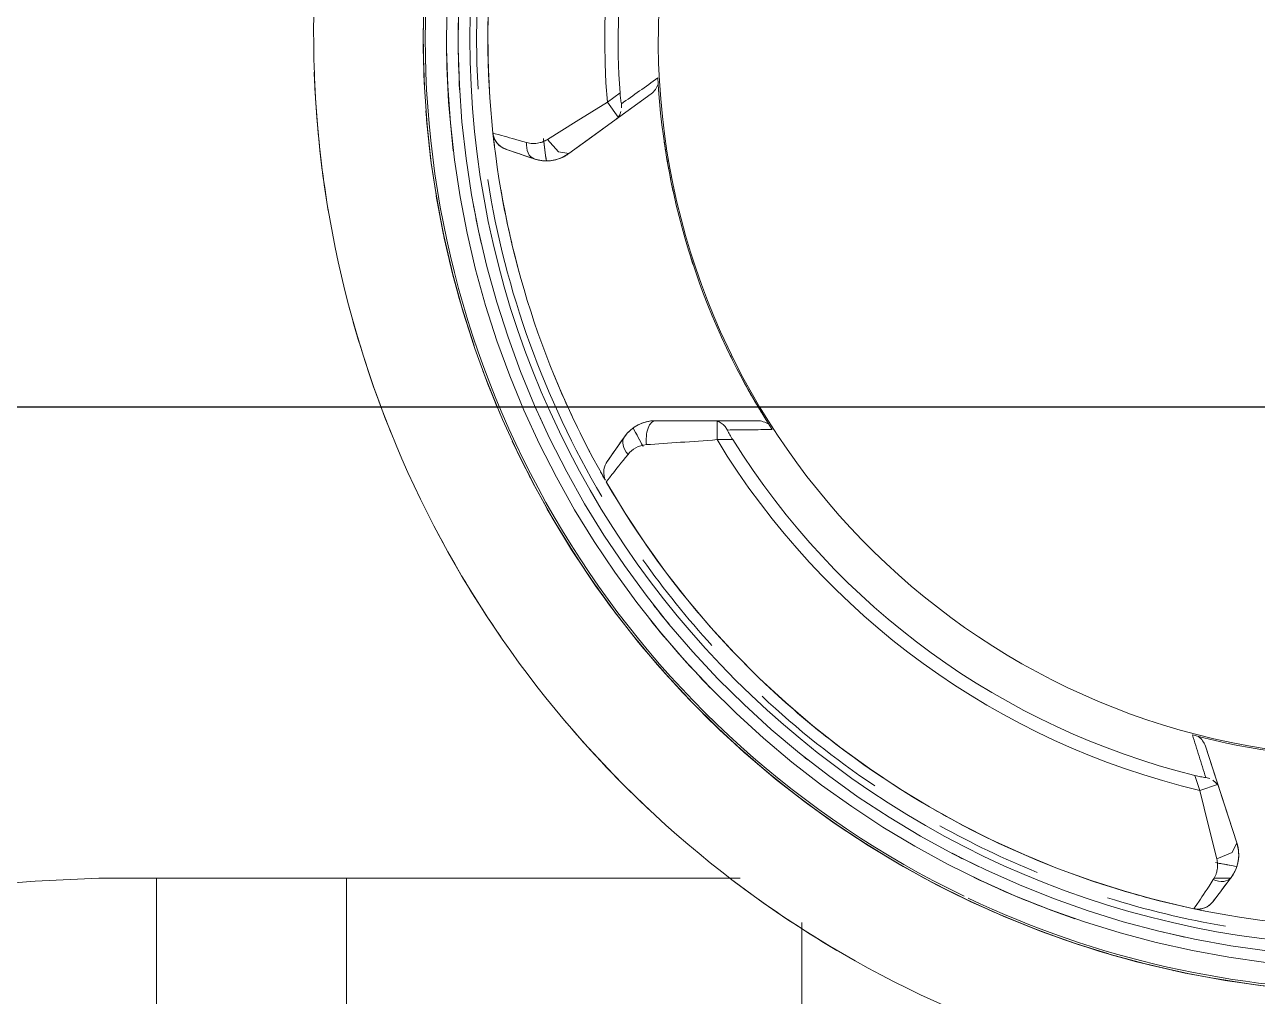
# Model space of a CAD drawing. Extents: x -181672 to 290600, y -29000 to 395522.
# Drawn here: x -5741 to -5676, y 33400.3 to 33451.5 of the extents above; entities that cross this region are included whole.
import ezdxf

# ---------------------------------------------------------------- set-up
doc = ezdxf.new("R2010")
doc.units = 0
doc.header["$LTSCALE"] = 10
doc.layers.add('XFM7P20PCW$0$G-IMPT', color=252, linetype='Continuous', lineweight=9)

# ---------------------------------------------------------------- blocks, each defined once
blk = doc.blocks.new('XFM7P20PCW$0$A$C5a31e6e3')
blk.add_line((1219.2, 515.7), (1219.2, 1002.3))
blk = doc.blocks.new('XFM7P20PCW$0$HTS 150A-3D_dwg-5203735-前')
at = {"layer": 'XFM7P20PCW$0$G-IMPT'}
for p, q in [((-105.45, 597.04), (-105.45, 593.999)), ((-105.45, 593.999), (-76.39, 593.999)), ((-105.45, 583.999), (-105.45, 593.999)), ((-105.45, 563.252), (-105.45, 583.999)), ((-105.45, 583.999), (-78.995, 583.999)), ((-147.416, 579.907), (-149.426, 579.958)), ((-147.287, 579.9), (-149.297, 579.957)), ((-147.148, 579.895), (-149.157, 579.957)), ((-147.148, 579.894), (-149.157, 579.955)), ((-147.148, 579.894), (-149.157, 579.955)), ((-147.148, 579.894), (-149.157, 579.955)), ((-143.891, 579.622), (-145.893, 579.814)), ((-143.41, 579.563), (-145.41, 579.775)), ((-143.282, 579.547), (-145.281, 579.764)), ((-139.92, 578.998), (-141.899, 579.349)), ((-133.504, 577.278), (-135.42, 577.888)), ((-133.372, 577.233), (-135.287, 577.848)), ((-133.372, 577.233), (-135.287, 577.848)), ((-133.372, 577.233), (-135.287, 577.848)), ((-129.872, 575.883), (-131.735, 576.639)), ((-129.753, 575.831), (-131.614, 576.592)), ((-129.625, 575.777), (-131.484, 576.543)), ((-129.625, 575.776), (-131.484, 576.542)), ((-129.625, 575.776), (-131.484, 576.542)), ((-129.625, 575.776), (-131.484, 576.542)), ((-143.363, 574.112), (-143.878, 575.612)), ((-143.637, 572.287), (-146.794, 567.943)), ((-143.637, 572.287), (-143.434, 572.636)), ((-146.837, 569.586), (-146.351, 570.254)), ((-145.558, 569.677), (-146.351, 570.254)), ((-127.416, 570.263), (-128.714, 569.352)), ((-145.449, 569.794), (-146.794, 567.943)), ((-146.048, 569.504), (-146.259, 569.516)), ((-129.565, 562.345), (-129.565, 567.715)), ((-129.565, 562.345), (-129.565, 564.633)), ((-128.565, 564.475), (-129.546, 564.475)), ((-128.565, 564.475), (-128.565, 563.649)), ((-103.118, 559.999), (-79.37, 559.999)), ((-110.871, 539.294), (-110.085, 539.039)), ((-107.312, 537.086), (-112.419, 538.746)), ((-110.244, 538.039), (-112.419, 538.746)), ((-110.705, 538.518), (-110.759, 538.723)), ((-110.388, 538.106), (-110.085, 539.039)), ((-105.492, 537.389), (-104.225, 538.342)), ((-105.45, 537.389), (-105.45, 538.29)), ((-107.312, 537.086), (-106.918, 537))]:
    blk.add_line(p, q, dxfattribs=at)
at = {"layer": 'XFM7P20PCW$0$G-IMPT', "flags": 128}
for points in [[(-99.791, 535.706), (-100.071, 537.697), (-100.431, 539.676), (-100.87, 541.638), (-101.387, 543.581), (-101.981, 545.502), (-102.652, 547.397), (-103.398, 549.265), (-104.217, 551.101), (-105.11, 552.902), (-106.074, 554.667), (-107.108, 556.391), (-108.21, 558.073), (-109.378, 559.71), (-110.611, 561.298), (-111.906, 562.836), (-113.262, 564.321), (-114.676, 565.75), (-116.146, 567.122), (-117.67, 568.434), (-119.245, 569.684), (-120.869, 570.87), (-122.539, 571.99), (-124.252, 573.042), (-126.006, 574.025), (-127.798, 574.937), (-129.625, 575.777), (-131.484, 576.543), (-133.372, 577.234), (-135.287, 577.848), (-137.224, 578.386), (-139.181, 578.846), (-141.156, 579.228), (-143.144, 579.53), (-145.142, 579.752), (-147.148, 579.894), (-149.157, 579.956), (-151.168, 579.938)], [(-147.9, 579.926), (-149.911, 579.958), (-151.921, 579.909), (-153.927, 579.78)], [(-137.224, 578.387), (-139.181, 578.847), (-141.156, 579.228), (-143.143, 579.53), (-145.142, 579.753)], [(-137.224, 578.386), (-139.182, 578.846), (-141.156, 579.227), (-143.144, 579.529), (-145.142, 579.751)], [(-137.224, 578.386), (-139.182, 578.846), (-141.156, 579.227), (-143.144, 579.529), (-145.142, 579.751)], [(-137.224, 578.386), (-139.182, 578.846), (-141.156, 579.227), (-143.144, 579.529), (-145.142, 579.751)], [(-101.013, 535.559), (-101.287, 537.501), (-101.638, 539.431), (-102.066, 541.345), (-102.57, 543.241), (-103.15, 545.115), (-103.804, 546.964), (-104.531, 548.785), (-105.331, 550.576), (-106.202, 552.334), (-107.142, 554.055), (-108.151, 555.738), (-109.226, 557.378), (-110.366, 558.975), (-111.568, 560.524), (-112.832, 562.024), (-114.154, 563.473), (-115.534, 564.867), (-116.968, 566.205), (-118.454, 567.485), (-119.991, 568.704), (-121.575, 569.861), (-123.204, 570.954), (-124.875, 571.98), (-126.586, 572.939), (-128.334, 573.829), (-130.117, 574.648), (-131.93, 575.395), (-133.772, 576.069), (-135.64, 576.669), (-137.53, 577.194), (-139.439, 577.642), (-141.365, 578.014), (-143.304, 578.309), (-145.253, 578.526), (-147.21, 578.665), (-149.171, 578.725), (-151.132, 578.707)], [(-133.627, 577.32), (-135.545, 577.924), (-137.485, 578.452), (-139.445, 578.901), (-141.402, 579.268)], [(-137.359, 578.42), (-139.318, 578.875), (-141.293, 579.25)], [(-101.624, 535.485), (-101.894, 537.403), (-102.241, 539.309), (-102.664, 541.199), (-103.162, 543.071), (-103.734, 544.921), (-104.38, 546.747), (-105.098, 548.546), (-105.888, 550.314), (-106.748, 552.05), (-107.677, 553.749), (-108.672, 555.411), (-109.734, 557.031), (-110.859, 558.607), (-112.047, 560.137), (-113.294, 561.618), (-114.6, 563.049), (-115.963, 564.426), (-117.379, 565.747), (-118.847, 567.011), (-120.364, 568.215), (-121.928, 569.357), (-123.536, 570.436), (-125.187, 571.449), (-126.876, 572.396), (-128.602, 573.275), (-130.362, 574.084), (-132.153, 574.821), (-133.972, 575.487), (-135.816, 576.079), (-137.682, 576.597), (-139.568, 577.041), (-141.469, 577.408), (-143.384, 577.699), (-145.309, 577.913), (-147.241, 578.05), (-149.177, 578.11), (-151.114, 578.092)], [(-134.087, 577.472), (-136.01, 578.059), (-137.956, 578.567)], [(-133.303, 577.209), (-133.372, 577.234), (-135.286, 577.849)], [(-130.269, 576.05), (-130.318, 576.072), (-132.189, 576.81)], [(-144.717, 576.282), (-146.584, 576.444), (-148.457, 576.531), (-150.331, 576.543), (-152.204, 576.481), (-154.073, 576.343), (-155.935, 576.131), (-157.788, 575.844), (-159.627, 575.484), (-161.45, 575.051), (-163.255, 574.544), (-165.038, 573.966), (-166.796, 573.318), (-168.527, 572.599), (-170.228, 571.812), (-171.896, 570.957), (-173.529, 570.037), (-175.123, 569.051), (-176.677, 568.003), (-178.188, 566.894), (-179.653, 565.725), (-181.07, 564.498), (-181.117, 564.455)], [(-144.717, 576.282), (-144.716, 576.282), (-144.715, 576.282), (-144.714, 576.282), (-144.713, 576.281), (-144.712, 576.281), (-144.711, 576.281), (-144.71, 576.281), (-144.709, 576.281), (-144.708, 576.281), (-144.707, 576.281), (-144.706, 576.281), (-144.705, 576.281), (-144.703, 576.28), (-144.702, 576.28), (-144.701, 576.28), (-144.7, 576.28), (-144.699, 576.28), (-144.698, 576.28), (-144.697, 576.28), (-144.696, 576.279), (-144.695, 576.279), (-144.694, 576.279), (-144.693, 576.279), (-144.692, 576.279), (-144.691, 576.279), (-144.69, 576.279), (-144.689, 576.279), (-144.688, 576.278), (-144.687, 576.278), (-144.686, 576.278), (-144.685, 576.278), (-144.684, 576.278), (-144.683, 576.278), (-144.682, 576.277), (-144.681, 576.277), (-144.68, 576.277), (-144.679, 576.277), (-144.678, 576.277), (-144.677, 576.277), (-144.676, 576.277), (-144.675, 576.276), (-144.674, 576.276), (-144.673, 576.276), (-144.672, 576.276), (-144.671, 576.276), (-144.67, 576.276), (-144.669, 576.275), (-144.668, 576.275), (-144.667, 576.275), (-144.666, 576.275), (-144.665, 576.275), (-144.664, 576.275), (-144.663, 576.274), (-144.662, 576.274), (-144.661, 576.274), (-144.66, 576.274), (-144.659, 576.274), (-144.658, 576.274), (-144.657, 576.273), (-144.656, 576.273), (-144.655, 576.273), (-144.654, 576.273), (-144.653, 576.273), (-144.652, 576.273), (-144.651, 576.272), (-144.65, 576.272), (-144.649, 576.272), (-144.648, 576.272), (-144.647, 576.272), (-144.646, 576.272), (-144.645, 576.271), (-144.644, 576.271), (-144.643, 576.271), (-144.642, 576.271), (-144.641, 576.271), (-144.64, 576.27), (-144.639, 576.27), (-144.638, 576.27), (-144.637, 576.27), (-144.636, 576.27), (-144.635, 576.269), (-144.634, 576.269), (-144.633, 576.269), (-144.632, 576.269), (-144.631, 576.269), (-144.63, 576.268), (-144.629, 576.268), (-144.628, 576.268), (-144.627, 576.268), (-144.626, 576.268), (-144.625, 576.267), (-144.624, 576.267), (-144.623, 576.267), (-144.622, 576.267), (-144.621, 576.267), (-144.62, 576.266), (-144.619, 576.266), (-144.618, 576.266), (-144.617, 576.266), (-144.616, 576.266), (-144.615, 576.265), (-144.614, 576.265), (-144.613, 576.265), (-144.613, 576.265), (-144.612, 576.265), (-144.611, 576.264), (-144.61, 576.264), (-144.609, 576.264), (-144.608, 576.264), (-144.607, 576.263), (-144.606, 576.263), (-144.605, 576.263), (-144.604, 576.263), (-144.603, 576.263), (-144.602, 576.262), (-144.601, 576.262), (-144.6, 576.262), (-144.599, 576.262), (-144.598, 576.262), (-144.597, 576.261), (-144.596, 576.261), (-144.595, 576.261), (-144.594, 576.261), (-144.593, 576.26), (-144.593, 576.26), (-144.592, 576.26), (-144.591, 576.26), (-144.59, 576.259), (-144.589, 576.259), (-144.588, 576.259), (-144.587, 576.259), (-144.586, 576.259), (-144.585, 576.258), (-144.584, 576.258), (-144.583, 576.258), (-144.582, 576.258), (-144.581, 576.257), (-144.58, 576.257), (-144.579, 576.257), (-144.579, 576.257), (-144.578, 576.256), (-144.577, 576.256), (-144.576, 576.256), (-144.575, 576.256), (-144.574, 576.255), (-144.573, 576.255), (-144.572, 576.255), (-144.571, 576.255), (-144.57, 576.254), (-144.569, 576.254), (-144.568, 576.254), (-144.568, 576.254), (-144.567, 576.253), (-144.566, 576.253), (-144.565, 576.253), (-144.564, 576.253), (-144.563, 576.252), (-144.562, 576.252), (-144.561, 576.252), (-144.56, 576.252), (-144.559, 576.251), (-144.558, 576.251), (-144.558, 576.251), (-144.557, 576.251), (-144.556, 576.25), (-144.555, 576.25), (-144.554, 576.25), (-144.553, 576.25), (-144.552, 576.249), (-144.551, 576.249), (-144.55, 576.249), (-144.549, 576.249), (-144.549, 576.248), (-144.548, 576.248), (-144.547, 576.248), (-144.546, 576.248), (-144.545, 576.247), (-144.544, 576.247), (-144.543, 576.247), (-144.542, 576.247), (-144.541, 576.246), (-144.54, 576.246), (-144.54, 576.246), (-144.539, 576.246), (-144.538, 576.245), (-144.537, 576.245), (-144.536, 576.245), (-144.535, 576.244), (-144.534, 576.244), (-144.533, 576.244), (-144.532, 576.243), (-144.53, 576.243), (-144.528, 576.242), (-144.526, 576.242), (-144.525, 576.241), (-144.523, 576.241), (-144.521, 576.24), (-144.519, 576.24), (-144.518, 576.239), (-144.516, 576.238), (-144.514, 576.238), (-144.513, 576.237), (-144.511, 576.237), (-144.509, 576.236), (-144.507, 576.236), (-144.506, 576.235), (-144.504, 576.234), (-144.502, 576.234), (-144.501, 576.233), (-144.499, 576.233), (-144.497, 576.232), (-144.496, 576.232), (-144.494, 576.231), (-144.492, 576.23), (-144.491, 576.23), (-144.489, 576.229), (-144.487, 576.229), (-144.486, 576.228), (-144.484, 576.227), (-144.482, 576.227), (-144.481, 576.226), (-144.479, 576.226), (-144.477, 576.225), (-144.476, 576.224), (-144.474, 576.224), (-144.473, 576.223), (-144.471, 576.223), (-144.469, 576.222), (-144.468, 576.221), (-144.466, 576.221), (-144.465, 576.22), (-144.463, 576.219), (-144.461, 576.219), (-144.46, 576.218), (-144.458, 576.218), (-144.457, 576.217), (-144.455, 576.216), (-144.453, 576.216), (-144.452, 576.215), (-144.45, 576.214), (-144.449, 576.214), (-144.447, 576.213), (-144.446, 576.213), (-144.444, 576.212), (-144.442, 576.211), (-144.441, 576.211), (-144.439, 576.21), (-144.438, 576.209), (-144.436, 576.209), (-144.435, 576.208), (-144.433, 576.207), (-144.432, 576.207), (-144.43, 576.206), (-144.429, 576.205), (-144.427, 576.205), (-144.426, 576.204), (-144.424, 576.204), (-144.423, 576.203), (-144.421, 576.202), (-144.42, 576.202), (-144.418, 576.201), (-144.417, 576.2), (-144.415, 576.2), (-144.414, 576.199), (-144.412, 576.198), (-144.411, 576.198), (-144.409, 576.197), (-144.408, 576.196), (-144.406, 576.196), (-144.405, 576.195), (-144.403, 576.194), (-144.402, 576.194), (-144.401, 576.193), (-144.399, 576.192), (-144.398, 576.192), (-144.396, 576.191), (-144.395, 576.19), (-144.393, 576.19), (-144.392, 576.189), (-144.391, 576.188), (-144.389, 576.188), (-144.388, 576.187), (-144.386, 576.186), (-144.385, 576.185), (-144.383, 576.185), (-144.382, 576.184), (-144.381, 576.183), (-144.379, 576.183), (-144.378, 576.182), (-144.377, 576.181), (-144.375, 576.181), (-144.374, 576.18), (-144.372, 576.179), (-144.371, 576.179), (-144.37, 576.178), (-144.368, 576.177), (-144.367, 576.177), (-144.366, 576.176), (-144.363, 576.174), (-144.36, 576.173), (-144.357, 576.172), (-144.355, 576.17), (-144.352, 576.169), (-144.192, 576.063), (-144.087, 575.964), (-143.96, 575.79), (-143.883, 575.627)], [(-126.558, 574.312), (-126.674, 574.375), (-128.479, 575.26)], [(-101.463, 543.839), (-102.067, 545.757), (-102.748, 547.649), (-103.504, 549.512), (-104.333, 551.343), (-105.235, 553.14), (-106.209, 554.899), (-107.252, 556.619), (-108.363, 558.294), (-109.54, 559.925), (-110.781, 561.506), (-112.084, 563.037), (-113.448, 564.515), (-114.87, 565.937), (-116.347, 567.301), (-117.878, 568.604), (-119.46, 569.846), (-121.09, 571.023), (-122.766, 572.134), (-124.484, 573.177), (-126.244, 574.151), (-128.041, 575.053)], [(-119.356, 569.767), (-120.983, 570.949), (-122.656, 572.064), (-124.372, 573.112), (-126.129, 574.09), (-127.924, 574.997)], [(-116.146, 567.122), (-117.67, 568.434), (-119.245, 569.684), (-120.868, 570.87), (-122.538, 571.99), (-124.252, 573.042), (-126.006, 574.025), (-127.798, 574.937)], [(-116.147, 567.122), (-117.67, 568.433), (-119.245, 569.683), (-120.869, 570.869), (-122.539, 571.989), (-124.252, 573.041), (-126.006, 574.024), (-127.798, 574.936)], [(-116.147, 567.122), (-117.67, 568.433), (-119.245, 569.683), (-120.869, 570.869), (-122.539, 571.989), (-124.252, 573.041), (-126.006, 574.024), (-127.798, 574.936)], [(-116.147, 567.122), (-117.67, 568.433), (-119.245, 569.683), (-120.869, 570.869), (-122.539, 571.989), (-124.252, 573.041), (-126.006, 574.024), (-127.798, 574.936)], [(-108.614, 558.653), (-108.64, 558.692), (-109.833, 560.31), (-111.09, 561.88), (-112.408, 563.398), (-113.786, 564.863), (-115.221, 566.271), (-116.711, 567.62), (-118.255, 568.909), (-119.848, 570.135), (-121.49, 571.297), (-123.176, 572.392), (-124.905, 573.418), (-125.052, 573.498)], [(-146.351, 570.254), (-145.335, 571.892), (-144.38, 573.415)], [(-143.637, 572.287), (-143.725, 572.835), (-144.38, 573.415)], [(-143.637, 572.287), (-144.513, 571.082), (-145.449, 569.794)], [(-103.847, 539.347), (-104.27, 541.173), (-104.766, 542.981), (-105.333, 544.767), (-105.972, 546.529), (-106.68, 548.265), (-107.457, 549.97), (-108.302, 551.643), (-109.213, 553.281), (-110.189, 554.881), (-111.228, 556.441), (-112.329, 557.958), (-113.489, 559.43), (-114.707, 560.854), (-115.982, 562.229), (-117.31, 563.551), (-118.69, 564.819), (-120.12, 566.031), (-121.597, 567.185), (-123.119, 568.279), (-124.683, 569.311), (-126.287, 570.28), (-126.343, 570.312)], [(-145.559, 569.68), (-145.689, 569.599), (-145.856, 569.536)], [(-101.456, 543.808), (-102.026, 545.634), (-102.702, 547.527), (-103.453, 549.393), (-104.278, 551.226), (-105.175, 553.025), (-106.144, 554.787), (-107.183, 556.509), (-108.289, 558.188), (-109.462, 559.821), (-110.699, 561.406), (-111.999, 562.94), (-113.359, 564.421), (-114.777, 565.847), (-116.25, 567.214), (-117.778, 568.522), (-119.137, 569.594)], [(-129.565, 564.633), (-129.565, 565.279), (-129.565, 565.917), (-129.565, 566.538), (-129.565, 567.138), (-129.565, 567.715)], [(-99.43, 529.688), (-99.47, 531.699), (-99.591, 533.706), (-99.791, 535.706), (-100.072, 537.697), (-100.432, 539.675), (-100.871, 541.638), (-101.388, 543.581), (-101.982, 545.502), (-102.652, 547.397), (-103.398, 549.264), (-104.218, 551.1), (-105.111, 552.902), (-106.075, 554.666), (-107.108, 556.391), (-108.21, 558.073), (-109.379, 559.709), (-110.611, 561.298), (-111.907, 562.836), (-113.262, 564.32), (-114.677, 565.75)], [(-99.43, 529.688), (-99.47, 531.699), (-99.591, 533.706), (-99.791, 535.706), (-100.072, 537.697), (-100.432, 539.675), (-100.871, 541.638), (-101.388, 543.581), (-101.982, 545.502), (-102.652, 547.397), (-103.398, 549.264), (-104.218, 551.1), (-105.111, 552.902), (-106.075, 554.666), (-107.108, 556.391), (-108.21, 558.073), (-109.379, 559.709), (-110.611, 561.298), (-111.907, 562.836), (-113.262, 564.32), (-114.677, 565.75)], [(-99.429, 529.688), (-99.469, 531.699), (-99.59, 533.706), (-99.79, 535.706), (-100.071, 537.697), (-100.431, 539.676), (-100.87, 541.638), (-101.387, 543.581), (-101.981, 545.502), (-102.651, 547.398), (-103.397, 549.265), (-104.217, 551.101), (-105.11, 552.903), (-106.074, 554.667), (-107.107, 556.392), (-108.209, 558.074), (-109.378, 559.71), (-110.61, 561.299), (-111.906, 562.836), (-113.262, 564.321), (-114.676, 565.751)], [(-99.43, 529.688), (-99.47, 531.699), (-99.591, 533.706), (-99.791, 535.706), (-100.072, 537.697), (-100.432, 539.675), (-100.871, 541.638), (-101.388, 543.581), (-101.982, 545.502), (-102.652, 547.397), (-103.398, 549.264), (-104.218, 551.1), (-105.111, 552.902), (-106.075, 554.667), (-107.108, 556.391), (-108.21, 558.073), (-109.379, 559.709), (-110.611, 561.298), (-111.907, 562.836), (-113.262, 564.32), (-114.676, 565.75)], [(-100.583, 540.391), (-100.587, 540.413), (-101.055, 542.368), (-101.601, 544.303), (-102.224, 546.215), (-102.923, 548.1), (-103.697, 549.956), (-104.544, 551.78), (-105.464, 553.568), (-106.454, 555.318), (-107.513, 557.027)], [(-101.904, 514.118), (-101.349, 515.93), (-100.838, 517.874), (-100.405, 519.838), (-100.05, 521.817), (-99.775, 523.809), (-99.58, 525.81), (-99.465, 527.817), (-99.43, 529.828), (-99.476, 531.838), (-99.602, 533.844), (-99.808, 535.845), (-100.094, 537.835), (-100.46, 539.812), (-100.904, 541.773), (-101.426, 543.715)], [(-100.486, 539.939), (-100.935, 541.899), (-101.454, 543.808)], [(-103.847, 539.347), (-103.847, 539.346), (-103.847, 539.345), (-103.846, 539.344), (-103.846, 539.343), (-103.846, 539.342), (-103.846, 539.341), (-103.846, 539.34), (-103.845, 539.339), (-103.845, 539.338), (-103.845, 539.337), (-103.845, 539.336), (-103.844, 539.335), (-103.844, 539.334), (-103.844, 539.333), (-103.844, 539.332), (-103.844, 539.331), (-103.844, 539.33), (-103.843, 539.329), (-103.843, 539.328), (-103.843, 539.327), (-103.843, 539.326), (-103.843, 539.325), (-103.842, 539.324), (-103.842, 539.323), (-103.842, 539.322), (-103.842, 539.321), (-103.842, 539.32), (-103.841, 539.319), (-103.841, 539.318), (-103.841, 539.317), (-103.841, 539.316), (-103.841, 539.315), (-103.841, 539.314), (-103.84, 539.313), (-103.84, 539.312), (-103.84, 539.311), (-103.84, 539.31), (-103.84, 539.309), (-103.84, 539.308), (-103.839, 539.307), (-103.839, 539.306), (-103.839, 539.305), (-103.839, 539.304), (-103.839, 539.302), (-103.839, 539.301), (-103.838, 539.3), (-103.838, 539.299), (-103.838, 539.298), (-103.838, 539.297), (-103.838, 539.296), (-103.838, 539.295), (-103.837, 539.294), (-103.837, 539.293), (-103.837, 539.292), (-103.837, 539.291), (-103.837, 539.29), (-103.837, 539.289), (-103.837, 539.288), (-103.836, 539.287), (-103.836, 539.286), (-103.836, 539.285), (-103.836, 539.284), (-103.836, 539.283), (-103.836, 539.282), (-103.836, 539.281), (-103.835, 539.28), (-103.835, 539.279), (-103.835, 539.278), (-103.835, 539.277), (-103.835, 539.276), (-103.835, 539.275), (-103.835, 539.274), (-103.834, 539.273), (-103.834, 539.272), (-103.834, 539.271), (-103.834, 539.27), (-103.834, 539.269), (-103.834, 539.268), (-103.834, 539.267), (-103.834, 539.266), (-103.833, 539.265), (-103.833, 539.264), (-103.833, 539.263), (-103.833, 539.262), (-103.833, 539.261), (-103.833, 539.26), (-103.833, 539.259), (-103.833, 539.258), (-103.833, 539.257), (-103.832, 539.256), (-103.832, 539.256), (-103.832, 539.255), (-103.832, 539.254), (-103.832, 539.253), (-103.832, 539.252), (-103.832, 539.251), (-103.832, 539.25), (-103.832, 539.249), (-103.832, 539.248), (-103.831, 539.247), (-103.831, 539.246), (-103.831, 539.245), (-103.831, 539.244), (-103.831, 539.243), (-103.831, 539.242), (-103.831, 539.241), (-103.831, 539.24), (-103.831, 539.239), (-103.831, 539.238), (-103.83, 539.237), (-103.83, 539.236), (-103.83, 539.235), (-103.83, 539.234), (-103.83, 539.233), (-103.83, 539.232), (-103.83, 539.231), (-103.83, 539.23), (-103.83, 539.229), (-103.83, 539.228), (-103.83, 539.227), (-103.83, 539.226), (-103.829, 539.225), (-103.829, 539.224), (-103.829, 539.223), (-103.829, 539.222), (-103.829, 539.221), (-103.829, 539.22), (-103.829, 539.219), (-103.829, 539.218), (-103.829, 539.218), (-103.829, 539.217), (-103.829, 539.216), (-103.829, 539.215), (-103.829, 539.214), (-103.829, 539.213), (-103.829, 539.212), (-103.828, 539.211), (-103.828, 539.21), (-103.828, 539.209), (-103.828, 539.208), (-103.828, 539.207), (-103.828, 539.206), (-103.828, 539.205), (-103.828, 539.204), (-103.828, 539.203), (-103.828, 539.202), (-103.828, 539.201), (-103.828, 539.2), (-103.828, 539.199), (-103.828, 539.198), (-103.828, 539.197), (-103.828, 539.197), (-103.828, 539.196), (-103.828, 539.195), (-103.827, 539.194), (-103.827, 539.193), (-103.827, 539.192), (-103.827, 539.191), (-103.827, 539.19), (-103.827, 539.189), (-103.827, 539.188), (-103.827, 539.187), (-103.827, 539.186), (-103.827, 539.185), (-103.827, 539.184), (-103.827, 539.183), (-103.827, 539.182), (-103.827, 539.181), (-103.827, 539.181), (-103.827, 539.18), (-103.827, 539.179), (-103.827, 539.178), (-103.827, 539.177), (-103.827, 539.176), (-103.827, 539.175), (-103.827, 539.174), (-103.827, 539.173), (-103.827, 539.172), (-103.827, 539.171), (-103.827, 539.17), (-103.827, 539.169), (-103.827, 539.168), (-103.827, 539.168), (-103.827, 539.167), (-103.827, 539.166), (-103.827, 539.165), (-103.826, 539.164), (-103.826, 539.163), (-103.826, 539.162), (-103.826, 539.161), (-103.826, 539.159), (-103.826, 539.157), (-103.826, 539.156), (-103.826, 539.154), (-103.826, 539.152), (-103.826, 539.15), (-103.826, 539.148), (-103.826, 539.146), (-103.826, 539.145), (-103.826, 539.143), (-103.826, 539.141), (-103.826, 539.139), (-103.826, 539.137), (-103.826, 539.136), (-103.826, 539.134), (-103.826, 539.132), (-103.826, 539.13), (-103.826, 539.128), (-103.826, 539.127), (-103.826, 539.125), (-103.827, 539.123), (-103.827, 539.121), (-103.827, 539.12), (-103.827, 539.118), (-103.827, 539.116), (-103.827, 539.114), (-103.827, 539.113), (-103.827, 539.111), (-103.827, 539.109), (-103.827, 539.107), (-103.827, 539.106), (-103.827, 539.104), (-103.827, 539.102), (-103.827, 539.1), (-103.827, 539.099), (-103.827, 539.097), (-103.827, 539.095), (-103.828, 539.093), (-103.828, 539.092), (-103.828, 539.09), (-103.828, 539.088), (-103.828, 539.086), (-103.828, 539.085), (-103.828, 539.083), (-103.828, 539.081), (-103.828, 539.08), (-103.828, 539.078), (-103.829, 539.076), (-103.829, 539.075), (-103.829, 539.073), (-103.829, 539.071), (-103.829, 539.07), (-103.829, 539.068), (-103.829, 539.066), (-103.829, 539.065), (-103.829, 539.063), (-103.83, 539.061), (-103.83, 539.06), (-103.83, 539.058), (-103.83, 539.056), (-103.83, 539.055), (-103.83, 539.053), (-103.83, 539.051), (-103.831, 539.05), (-103.831, 539.048), (-103.831, 539.046), (-103.831, 539.045), (-103.831, 539.043), (-103.831, 539.041), (-103.832, 539.04), (-103.832, 539.038), (-103.832, 539.037), (-103.832, 539.035), (-103.832, 539.033), (-103.832, 539.032), (-103.833, 539.03), (-103.833, 539.029), (-103.833, 539.027), (-103.833, 539.025), (-103.833, 539.024), (-103.833, 539.022), (-103.834, 539.021), (-103.834, 539.019), (-103.834, 539.017), (-103.834, 539.016), (-103.834, 539.014), (-103.835, 539.013), (-103.835, 539.011), (-103.835, 539.01), (-103.835, 539.008), (-103.835, 539.006), (-103.836, 539.005), (-103.836, 539.003), (-103.836, 539.002), (-103.836, 539), (-103.837, 538.999), (-103.837, 538.997), (-103.837, 538.996), (-103.837, 538.994), (-103.837, 538.993), (-103.838, 538.991), (-103.838, 538.989), (-103.838, 538.988), (-103.838, 538.986), (-103.839, 538.985), (-103.839, 538.983), (-103.839, 538.982), (-103.839, 538.98), (-103.84, 538.977), (-103.84, 538.974), (-103.841, 538.971), (-103.841, 538.968), (-103.842, 538.966), (-103.893, 538.78), (-103.955, 538.65), (-104.081, 538.475), (-104.212, 538.352)], [(-110.085, 539.039), (-108.213, 538.578), (-106.47, 538.141)], [(-99.879, 536.385), (-99.887, 536.454), (-100.198, 538.44)], [(-110.386, 538.108), (-110.503, 538.207), (-110.615, 538.346)], [(-107.312, 537.086), (-108.73, 537.547), (-110.244, 538.039)], [(-107.312, 537.086), (-106.818, 537.339), (-106.47, 538.141)], [(-103.276, 510.407), (-102.558, 512.231), (-101.898, 514.13), (-101.314, 516.054), (-100.808, 518), (-100.379, 519.965), (-100.03, 521.945), (-99.76, 523.937), (-99.57, 525.939), (-99.46, 527.947), (-99.431, 529.957), (-99.482, 531.967), (-99.613, 533.974), (-99.824, 535.973), (-100.116, 537.963)]]:
    blk.add_lwpolyline(points, dxfattribs=at)
at = {"layer": 'XFM7P20PCW$0$G-IMPT'}
for centre, radius, start, end in [((-2, 593.823), 103.5, 158.35527, 178.21898), ((-149.912, 529.708), 56.021, 16.64409, 117.92064), ((-149.912, 529.708), 56.021, 80.46133, 87.96442), ((-149.912, 529.708), 56.021, 67.97477, 75.12603), ((-149.7, 529.688), 50.159, 25.71429, 154.28571), ((-149.912, 529.708), 56.021, 55.48811, 62.44612), ((-149.7, 529.688), 49.04, 83.06339, 90), ((-149.7, 529.688), 48.424, 86.80143, 93.19857), ((-149.7, 529.688), 49.04, 83.06339, 83.57143), ((-149.7, 529.688), 47.809, 0, 180), ((-149.7, 529.688), 47.454, 86.78571, 93.21429), ((-149.7, 529.688), 48.424, 77.14286, 79.50619), ((-149.7, 529.688), 46.859, 83.89573, 132.10255), ((-149.7, 529.688), 46.859, 87.13219, 92.79897), ((-149.7, 529.688), 46.859, 60.39137, 83.89573), ((-144.823, 575.288), 1, 18.93577, 83.89573), ((-144.823, 575.288), 1, 18.93577, 83.89573), ((-149.7, 529.688), 46.859, 83.08447, 83.74974), ((-149.7, 529.688), 47.454, 59.42813, 81.00425), ((-149.7, 529.688), 46.859, 74.73253, 80.23958), ((-149.7, 529.688), 44.25, 81.62496, 83.16664), ((-149.7, 529.688), 44.25, 81.60915, 83.11227), ((-145.255, 573.463), 2, 323.98559, 18.93577), ((-149.7, 529.688), 48.424, 64.28571, 66.27012), ((-149.7, 529.688), 48.424, 64.28571, 66.27012), ((-149.7, 529.688), 46.859, 62.30779, 67.75294), ((-149.912, 529.708), 56.021, 43.00132, 49.83825), ((-149.7, 529.688), 40.704, 85.28046, 130.71851), ((-126.841, 569.445), 1, 72.97995, 125.05951), ((-126.841, 569.445), 1, 72.97995, 125.05951), ((-149.7, 529.688), 46.859, 60.21938, 60.83745), ((-149.7, 529.688), 46.859, 11.89573, 60.10255), ((-149.7, 529.688), 40, 85.89505, 130.1041), ((-127.565, 567.715), 2, 125.05951, 180), ((-149.7, 529.688), 44.25, 60.97545, 62.38695), ((-149.7, 529.688), 44.25, 60.93134, 62.33384), ((-149.7, 529.688), 47.454, 47.61529, 54.64286), ((-149.7, 529.688), 46.859, 49.80625, 55.31025), ((-149.7, 529.688), 48.424, 50.39962, 51.94001), ((-149.7, 529.688), 48.424, 50.39962, 51.94001), ((-149.7, 529.688), 49.04, 45.77091, 51.44605), ((-149.7, 529.688), 37.884, 4.60903, 180), ((-149.7, 529.688), 37.961, 57.13369, 86.86575), ((-149.7, 529.688), 37.961, 77.56404, 81.72627), ((-149.7, 529.688), 37.961, 71.24264, 72.61824), ((-149.7, 529.688), 40.704, 13.28046, 58.71851), ((-149.7, 529.688), 37.961, 63.51001, 64.01138), ((-149.7, 529.688), 37.961, 58.59425, 62.27086), ((-149.7, 529.688), 40, 13.89505, 58.1041), ((-149.912, 529.708), 56.021, 30.51439, 37.26914), ((-149.7, 529.688), 47.454, 33.90622, 43.08422), ((-149.7, 529.688), 46.859, 37.33048, 42.67496), ((-149.7, 529.688), 48.424, 38.29243, 38.57143), ((-149.7, 529.688), 46.859, 24.85859, 29.90617), ((-149.7, 529.688), 47.454, 22.17793, 29.04821), ((-149.7, 529.688), 48.424, 25.71429, 27.55604), ((-149.7, 529.688), 49.04, 18.9565, 25.71429), ((-149.7, 529.688), 50.159, 0, 25.44605), ((-149.7, 529.688), 49.04, 18.9565, 19.28571), ((-149.7, 529.688), 47.454, 9.70599, 17.43702), ((-149.7, 529.688), 46.859, 12.38991, 16.76768), ((-149.7, 529.688), 48.424, 12.09626, 13.54074), ((-149.7, 529.688), 48.424, 12.09626, 13.54074), ((-149.7, 529.688), 37.961, 360, 14.86575), ((-104.826, 539.141), 1, 306.93577, 11.89573), ((-104.826, 539.141), 1, 306.93577, 11.89573), ((-149.7, 529.688), 46.859, 0, 11.89573), ((-149.7, 529.688), 46.859, 11.22247, 11.84737), ((-149.7, 529.688), 44.25, 9.59602, 11.10252), ((-149.7, 529.688), 44.25, 9.6227, 11.013), ((-106.694, 538.988), 2, 251.98559, 306.93577)]:
    blk.add_arc(centre, radius, start, end, dxfattribs=at)
for points in [[(-144.221, 574.505), (-144.375, 575.059), (-144.625, 575.954), (-144.717, 576.282), (-144.717, 576.282)], [(-143.878, 575.612), (-143.878, 575.612), (-143.781, 575.331), (-143.522, 574.577), (-143.363, 574.112)], [(-143.363, 574.112), (-143.406, 574.239), (-143.624, 574.478), (-144.033, 574.525), (-144.221, 574.505)], [(-143.363, 574.112), (-143.344, 574.056), (-143.31, 573.941), (-143.274, 573.761), (-143.255, 573.574), (-143.253, 573.384), (-143.269, 573.199), (-143.303, 573.013), (-143.356, 572.824), (-143.429, 572.638), (-143.522, 572.458), (-143.596, 572.343), (-143.637, 572.287)], [(-128.714, 569.352), (-128.314, 569.633), (-127.657, 570.094), (-127.416, 570.263), (-127.416, 570.263)], [(-126.343, 570.312), (-126.343, 570.312), (-126.609, 570.102), (-127.342, 569.521), (-127.789, 569.165)], [(-146.259, 569.516), (-146.349, 569.532), (-146.536, 569.559), (-146.734, 569.578), (-146.837, 569.586)], [(-145.449, 569.794), (-145.479, 569.753), (-145.516, 569.715), (-145.559, 569.68)], [(-147.624, 567.592), (-147.395, 567.916), (-146.938, 568.56), (-146.485, 569.198), (-146.259, 569.516)], [(-129.565, 567.715), (-129.565, 568.052), (-129.393, 568.697), (-128.973, 569.17), (-128.714, 569.352)], [(-127.789, 569.165), (-127.93, 569.293), (-128.288, 569.495), (-128.604, 569.429), (-128.714, 569.352)], [(-127.789, 569.165), (-127.925, 569.057), (-128.16, 568.783), (-128.287, 568.397), (-128.301, 568.19)], [(-146.794, 567.943), (-146.86, 567.859), (-147.01, 567.713), (-147.193, 567.612), (-147.293, 567.573)], [(-128.301, 568.19), (-128.556, 568.225), (-129.282, 568.178), (-129.565, 567.846), (-129.565, 567.715)], [(-128.301, 568.19), (-128.339, 567.622), (-128.421, 566.425), (-128.516, 565.12), (-128.565, 564.475)], [(-129.543, 564.476), (-129.557, 564.53), (-129.565, 564.583), (-129.565, 564.633)], [(-129.073, 563.931), (-129.077, 563.542), (-129.086, 562.759), (-129.095, 561.97), (-129.099, 561.573)], [(-128.565, 563.649), (-128.652, 563.703), (-128.824, 563.804), (-128.991, 563.891), (-129.073, 563.931)], [(-129.379, 561.752), (-129.437, 561.843), (-129.526, 562.032), (-129.561, 562.238), (-129.565, 562.345)], [(-113.01, 539.427), (-112.631, 539.309), (-111.877, 539.074), (-111.131, 538.84), (-110.759, 538.723)], [(-112.419, 538.746), (-112.52, 538.783), (-112.705, 538.88), (-112.858, 539.023), (-112.926, 539.106)], [(-110.759, 538.723), (-110.771, 538.814), (-110.802, 539), (-110.846, 539.195), (-110.871, 539.294)], [(-105.384, 538.327), (-104.904, 538.644), (-104.13, 539.158), (-103.847, 539.347), (-103.847, 539.347)], [(-110.244, 538.039), (-110.292, 538.054), (-110.34, 538.078), (-110.386, 538.108)], [(-104.225, 538.342), (-104.225, 538.342), (-104.462, 538.164), (-105.1, 537.684), (-105.492, 537.389)], [(-105.492, 537.389), (-105.385, 537.469), (-105.225, 537.75), (-105.306, 538.154), (-105.384, 538.327)], [(-105.492, 537.389), (-105.54, 537.353), (-105.639, 537.285), (-105.799, 537.196), (-105.97, 537.12), (-106.15, 537.06), (-106.332, 537.018), (-106.519, 536.992), (-106.715, 536.985), (-106.915, 536.997), (-107.114, 537.029), (-107.247, 537.065), (-107.312, 537.086)]]:
    blk.add_open_spline(points, degree=3, dxfattribs=at)
for points, knots in [([(-144.38, 573.415), (-144.336, 573.487), (-144.262, 573.633), (-144.202, 573.84), (-144.175, 574.026), (-144.169, 574.245), (-144.193, 574.403), (-144.221, 574.505)], [0, 0, 0, 0, 0.2, 0.4, 0.55, 0.7, 1, 1, 1, 1]), ([(-129.546, 564.475), (-129.536, 564.441), (-129.507, 564.372), (-129.444, 564.259), (-129.361, 564.148), (-129.244, 564.032), (-129.139, 563.965), (-129.073, 563.931)], [0, 0, 0, 0, 0.1875, 0.375, 0.5625, 0.75, 1, 1, 1, 1]), ([(-106.47, 538.141), (-106.388, 538.122), (-106.226, 538.096), (-106.01, 538.103), (-105.825, 538.134), (-105.615, 538.196), (-105.472, 538.268), (-105.384, 538.327)], [0, 0, 0, 0, 0.2, 0.4, 0.55, 0.7, 1, 1, 1, 1])]:
    blk.add_open_spline(points, degree=3, knots=knots, dxfattribs=at)
blk = doc.blocks.new('XFM7P20PCW')
at = {"rotation": 90}
blk.add_blockref('XFM7P20PCW$0$A$C5a31e6e3', (-4803.81063, 32212.11275), dxfattribs=at)
at = {"layer": 'XFM7P20PCW$0$G-IMPT', "xscale": -1, "rotation": 89.99700988242614}
blk.add_blockref('XFM7P20PCW$0$HTS 150A-3D_dwg-5203735-前', (-5140.01714, 33301.00507), dxfattribs=at)

msp = doc.modelspace()

# ---------------------------------------------------------------- block references
msp.add_blockref('XFM7P20PCW', (0, 0))

doc.saveas('drawing.dxf')
